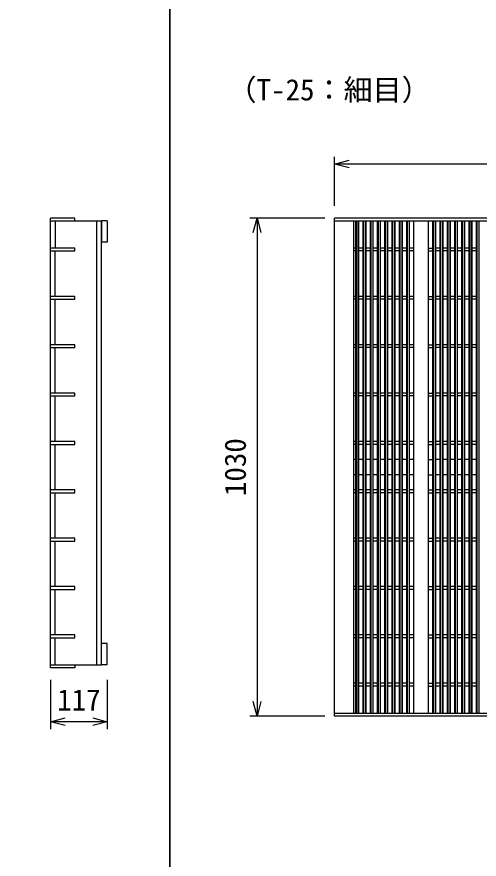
# Model space of a CAD drawing. Units: millimetres, scale not verified. Extents: x -33600 to 33600, y -11880 to 11880.
# Drawn here: x -13267 to -12312, y -8185 to -6443 of the extents above; entities that cross this region are included whole.
import ezdxf
from ezdxf.enums import TextEntityAlignment as Align

# ---------------------------------------------------------------- set-up
doc = ezdxf.new("R2010")
doc.units = ezdxf.units.MM
doc.header["$LTSCALE"] = 40
for name, color, linetype, lineweight in [('0-0_DIM', 7, 'Continuous', 25), ('0-2_HATCH', 6, 'Continuous', 25), ('0-6_TXT', 7, 'Continuous', 25)]:
    doc.layers.add(name, color=color, linetype=linetype, lineweight=lineweight)
doc.styles.add('ＭＳ ゴシック', font='')
doc.styles.get('ＭＳ ゴシック').set_extended_font_data('MS Gothic')

msp = doc.modelspace()

# ---------------------------------------------------------------- linework, layer by layer
at = {"layer": '0-0_DIM'}
for p, q in [((-12610.84, -6833.78), (-12610.84, -6732.19)), ((-11615.84, -6747.19), (-12610.84, -6747.19)), ((-12630.84, -6859), (-12785.84, -6859)), ((-12770.84, -6859), (-12770.84, -7889)), ((-13197.5, -7814.22), (-13197.5, -7915.81)), ((-13080.5, -7814.22), (-13080.5, -7915.81)), ((-12630.84, -7889), (-12785.84, -7889)), ((-13080.5, -7900.81), (-13197.5, -7900.81))]:
    msp.add_line(p, q, dxfattribs=at)
for points in [[(-12580.84, -6755.23), (-12610.84, -6747.19), (-12580.84, -6739.15)], [(-12778.88, -6889), (-12770.84, -6859), (-12762.8, -6889)], [(-12762.8, -7859), (-12770.84, -7889), (-12778.88, -7859)], [(-13167.5, -7908.85), (-13197.5, -7900.81), (-13167.5, -7892.77)], [(-13110.5, -7892.77), (-13080.5, -7900.81), (-13110.5, -7908.85)]]:
    msp.add_lwpolyline(points, dxfattribs=at)
at = {"layer": '0-2_HATCH'}
for p, q in [((-13197.5, -7789), (-13197.5, -6859)), ((-11615.84, -6859), (-12610.84, -6859)), ((-13197.5, -6865), (-13092.5, -6865)), ((-13188, -6865), (-13188, -6921)), ((-13102, -7783), (-13102, -6865)), ((-13092.5, -7783), (-13092.5, -6865)), ((-13080.5, -6865), (-13092.5, -6865)), ((-13092.5, -6865), (-13092.5, -6909)), ((-12610.84, -6865), (-11615.84, -6865)), ((-12570.84, -7883), (-12570.84, -6865)), ((-12566.76, -7883), (-12566.76, -6865)), ((-12565.76, -6865), (-12565.76, -7883)), ((-12561.76, -6865), (-12561.76, -7883)), ((-12560.76, -7883), (-12560.76, -6865)), ((-12551.76, -7883), (-12551.76, -6865)), ((-12550.76, -6865), (-12550.76, -7883)), ((-12546.76, -6865), (-12546.76, -7883)), ((-12545.76, -7883), (-12545.76, -6865)), ((-12536.76, -7883), (-12536.76, -6865)), ((-12535.76, -6865), (-12535.76, -7883)), ((-12531.76, -6865), (-12531.76, -7883)), ((-12530.76, -7883), (-12530.76, -6865)), ((-12521.76, -7883), (-12521.76, -6865)), ((-12520.76, -6865), (-12520.76, -7883)), ((-12516.76, -6865), (-12516.76, -7883)), ((-12515.76, -7883), (-12515.76, -6865)), ((-12506.76, -7883), (-12506.76, -6865)), ((-12505.76, -6865), (-12505.76, -7883)), ((-12501.76, -6865), (-12501.76, -7883)), ((-12500.76, -7883), (-12500.76, -6865)), ((-12491.76, -7883), (-12491.76, -6865)), ((-12490.76, -6865), (-12490.76, -7883)), ((-12486.76, -6865), (-12486.76, -7883)), ((-12485.76, -7883), (-12485.76, -6865)), ((-12476.76, -7883), (-12476.76, -6865)), ((-12475.76, -6865), (-12475.76, -7883)), ((-12471.76, -6865), (-12471.76, -7883)), ((-12470.76, -7883), (-12470.76, -6865)), ((-12461.76, -7883), (-12461.76, -6865)), ((-12460.76, -6865), (-12460.76, -7883)), ((-12456.76, -6865), (-12456.76, -7883)), ((-12455.76, -7883), (-12455.76, -6865)), ((-12446.68, -7883), (-12446.68, -6865)), ((-12416.68, -7883), (-12416.68, -6865)), ((-12407.59, -7883), (-12407.59, -6865)), ((-12406.59, -6865), (-12406.59, -7883)), ((-12402.59, -6865), (-12402.59, -7883)), ((-12401.59, -7883), (-12401.59, -6865)), ((-12392.59, -7883), (-12392.59, -6865)), ((-12391.59, -6865), (-12391.59, -7883)), ((-12387.59, -6865), (-12387.59, -7883)), ((-12386.59, -7883), (-12386.59, -6865)), ((-12377.59, -7883), (-12377.59, -6865)), ((-12376.59, -6865), (-12376.59, -7883)), ((-12372.59, -6865), (-12372.59, -7883)), ((-12371.59, -7883), (-12371.59, -6865)), ((-12362.59, -7883), (-12362.59, -6865)), ((-12361.59, -6865), (-12361.59, -7883)), ((-12357.59, -6865), (-12357.59, -7883)), ((-12356.59, -7883), (-12356.59, -6865)), ((-12347.59, -7883), (-12347.59, -6865)), ((-12346.59, -6865), (-12346.59, -7883)), ((-12342.59, -6865), (-12342.59, -7883)), ((-12341.59, -7883), (-12341.59, -6865)), ((-12332.59, -7883), (-12332.59, -6865)), ((-12331.59, -6865), (-12331.59, -7883)), ((-12327.59, -6865), (-12327.59, -7883)), ((-12326.59, -7883), (-12326.59, -6865)), ((-12317.59, -7883), (-12317.59, -6865)), ((-12316.59, -6865), (-12316.59, -7883)), ((-12312.59, -6865), (-12312.59, -7883)), ((-13188, -7021), (-13188, -6927)), ((-12566.76, -6921), (-12570.84, -6921)), ((-12566.76, -6927), (-12570.84, -6927)), ((-12551.76, -6921), (-12560.76, -6921)), ((-12551.76, -6927), (-12560.76, -6927)), ((-12536.76, -6921), (-12545.76, -6921)), ((-12536.76, -6927), (-12545.76, -6927)), ((-12521.76, -6921), (-12530.76, -6921)), ((-12521.76, -6927), (-12530.76, -6927)), ((-12506.76, -6921), (-12515.76, -6921)), ((-12506.76, -6927), (-12515.76, -6927)), ((-12491.76, -6921), (-12500.76, -6921)), ((-12491.76, -6927), (-12500.76, -6927)), ((-12476.76, -6921), (-12485.76, -6921)), ((-12476.76, -6927), (-12485.76, -6927)), ((-12461.76, -6921), (-12470.76, -6921)), ((-12461.76, -6927), (-12470.76, -6927)), ((-12446.68, -6921), (-12455.76, -6921)), ((-12446.68, -6927), (-12455.76, -6927)), ((-12416.68, -6921), (-12407.59, -6921)), ((-12416.68, -6927), (-12407.59, -6927)), ((-12392.59, -6921), (-12401.59, -6921)), ((-12392.59, -6927), (-12401.59, -6927)), ((-12377.59, -6921), (-12386.59, -6921)), ((-12377.59, -6927), (-12386.59, -6927)), ((-12362.59, -6921), (-12371.59, -6921)), ((-12362.59, -6927), (-12371.59, -6927)), ((-12347.59, -6921), (-12356.59, -6921)), ((-12347.59, -6927), (-12356.59, -6927)), ((-12332.59, -6921), (-12341.59, -6921)), ((-12332.59, -6927), (-12341.59, -6927)), ((-12317.59, -6921), (-12326.59, -6921)), ((-12317.59, -6927), (-12326.59, -6927)), ((-12566.76, -7021), (-12570.84, -7021)), ((-12551.76, -7021), (-12560.76, -7021)), ((-12536.76, -7021), (-12545.76, -7021)), ((-12521.76, -7021), (-12530.76, -7021)), ((-12506.76, -7021), (-12515.76, -7021)), ((-12491.76, -7021), (-12500.76, -7021)), ((-12476.76, -7021), (-12485.76, -7021)), ((-12461.76, -7021), (-12470.76, -7021)), ((-12446.68, -7021), (-12455.76, -7021)), ((-12416.68, -7021), (-12407.59, -7021)), ((-12392.59, -7021), (-12401.59, -7021)), ((-12377.59, -7021), (-12386.59, -7021)), ((-12362.59, -7021), (-12371.59, -7021)), ((-12347.59, -7021), (-12356.59, -7021)), ((-12332.59, -7021), (-12341.59, -7021)), ((-12317.59, -7021), (-12326.59, -7021)), ((-13188, -7121), (-13188, -7027)), ((-12566.76, -7027), (-12570.84, -7027)), ((-12551.76, -7027), (-12560.76, -7027)), ((-12536.76, -7027), (-12545.76, -7027)), ((-12521.76, -7027), (-12530.76, -7027)), ((-12506.76, -7027), (-12515.76, -7027)), ((-12491.76, -7027), (-12500.76, -7027)), ((-12476.76, -7027), (-12485.76, -7027)), ((-12461.76, -7027), (-12470.76, -7027)), ((-12446.68, -7027), (-12455.76, -7027)), ((-12416.68, -7027), (-12407.59, -7027)), ((-12392.59, -7027), (-12401.59, -7027)), ((-12377.59, -7027), (-12386.59, -7027)), ((-12362.59, -7027), (-12371.59, -7027)), ((-12347.59, -7027), (-12356.59, -7027)), ((-12332.59, -7027), (-12341.59, -7027)), ((-12317.59, -7027), (-12326.59, -7027)), ((-13147.5, -7121), (-13197.5, -7121)), ((-13147.5, -7127), (-13147.5, -7121)), ((-12566.76, -7121), (-12570.84, -7121)), ((-12551.76, -7121), (-12560.76, -7121)), ((-12536.76, -7121), (-12545.76, -7121)), ((-12521.76, -7121), (-12530.76, -7121)), ((-12506.76, -7121), (-12515.76, -7121)), ((-12491.76, -7121), (-12500.76, -7121)), ((-12476.76, -7121), (-12485.76, -7121)), ((-12461.76, -7121), (-12470.76, -7121)), ((-12446.68, -7121), (-12455.76, -7121)), ((-12416.68, -7121), (-12407.59, -7121)), ((-12392.59, -7121), (-12401.59, -7121)), ((-12377.59, -7121), (-12386.59, -7121)), ((-12362.59, -7121), (-12371.59, -7121)), ((-12347.59, -7121), (-12356.59, -7121)), ((-12332.59, -7121), (-12341.59, -7121)), ((-12317.59, -7121), (-12326.59, -7121)), ((-13197.5, -7127), (-13147.5, -7127)), ((-13188, -7221), (-13188, -7127)), ((-12566.76, -7127), (-12570.84, -7127)), ((-12551.76, -7127), (-12560.76, -7127)), ((-12536.76, -7127), (-12545.76, -7127)), ((-12521.76, -7127), (-12530.76, -7127)), ((-12506.76, -7127), (-12515.76, -7127)), ((-12491.76, -7127), (-12500.76, -7127)), ((-12476.76, -7127), (-12485.76, -7127)), ((-12461.76, -7127), (-12470.76, -7127)), ((-12446.68, -7127), (-12455.76, -7127)), ((-12416.68, -7127), (-12407.59, -7127)), ((-12392.59, -7127), (-12401.59, -7127)), ((-12377.59, -7127), (-12386.59, -7127)), ((-12362.59, -7127), (-12371.59, -7127)), ((-12347.59, -7127), (-12356.59, -7127)), ((-12332.59, -7127), (-12341.59, -7127)), ((-12317.59, -7127), (-12326.59, -7127)), ((-13147.5, -7221), (-13197.5, -7221)), ((-13197.5, -7227), (-13147.5, -7227)), ((-13188, -7321), (-13188, -7227)), ((-13147.5, -7227), (-13147.5, -7221)), ((-12566.76, -7221), (-12570.84, -7221)), ((-12566.76, -7227), (-12570.84, -7227)), ((-12551.76, -7221), (-12560.76, -7221)), ((-12551.76, -7227), (-12560.76, -7227)), ((-12536.76, -7221), (-12545.76, -7221)), ((-12536.76, -7227), (-12545.76, -7227)), ((-12521.76, -7221), (-12530.76, -7221)), ((-12521.76, -7227), (-12530.76, -7227)), ((-12506.76, -7221), (-12515.76, -7221)), ((-12506.76, -7227), (-12515.76, -7227)), ((-12491.76, -7221), (-12500.76, -7221)), ((-12491.76, -7227), (-12500.76, -7227)), ((-12476.76, -7221), (-12485.76, -7221)), ((-12476.76, -7227), (-12485.76, -7227)), ((-12461.76, -7221), (-12470.76, -7221)), ((-12461.76, -7227), (-12470.76, -7227)), ((-12446.68, -7221), (-12455.76, -7221)), ((-12446.68, -7227), (-12455.76, -7227)), ((-12416.68, -7221), (-12407.59, -7221)), ((-12416.68, -7227), (-12407.59, -7227)), ((-12392.59, -7221), (-12401.59, -7221)), ((-12392.59, -7227), (-12401.59, -7227)), ((-12377.59, -7221), (-12386.59, -7221)), ((-12377.59, -7227), (-12386.59, -7227)), ((-12362.59, -7221), (-12371.59, -7221)), ((-12362.59, -7227), (-12371.59, -7227)), ((-12347.59, -7221), (-12356.59, -7221)), ((-12347.59, -7227), (-12356.59, -7227)), ((-12332.59, -7221), (-12341.59, -7221)), ((-12332.59, -7227), (-12341.59, -7227)), ((-12317.59, -7221), (-12326.59, -7221)), ((-12317.59, -7227), (-12326.59, -7227)), ((-13147.5, -7321), (-13197.5, -7321)), ((-13197.5, -7327), (-13147.5, -7327)), ((-13188, -7421), (-13188, -7327)), ((-13147.5, -7327), (-13147.5, -7321)), ((-12566.76, -7321), (-12570.84, -7321)), ((-12566.76, -7327), (-12570.84, -7327)), ((-12551.76, -7321), (-12560.76, -7321)), ((-12551.76, -7327), (-12560.76, -7327)), ((-12536.76, -7321), (-12545.76, -7321)), ((-12536.76, -7327), (-12545.76, -7327)), ((-12521.76, -7321), (-12530.76, -7321)), ((-12521.76, -7327), (-12530.76, -7327)), ((-12506.76, -7321), (-12515.76, -7321)), ((-12506.76, -7327), (-12515.76, -7327)), ((-12491.76, -7321), (-12500.76, -7321)), ((-12491.76, -7327), (-12500.76, -7327)), ((-12476.76, -7321), (-12485.76, -7321)), ((-12476.76, -7327), (-12485.76, -7327)), ((-12461.76, -7321), (-12470.76, -7321)), ((-12461.76, -7327), (-12470.76, -7327)), ((-12446.68, -7321), (-12455.76, -7321)), ((-12446.68, -7327), (-12455.76, -7327)), ((-12416.68, -7321), (-12407.59, -7321)), ((-12416.68, -7327), (-12407.59, -7327)), ((-12392.59, -7321), (-12401.59, -7321)), ((-12392.59, -7327), (-12401.59, -7327)), ((-12377.59, -7321), (-12386.59, -7321)), ((-12377.59, -7327), (-12386.59, -7327)), ((-12362.59, -7321), (-12371.59, -7321)), ((-12362.59, -7327), (-12371.59, -7327)), ((-12347.59, -7321), (-12356.59, -7321)), ((-12347.59, -7327), (-12356.59, -7327)), ((-12332.59, -7321), (-12341.59, -7321)), ((-12332.59, -7327), (-12341.59, -7327)), ((-12317.59, -7321), (-12326.59, -7321)), ((-12317.59, -7327), (-12326.59, -7327)), ((-12566.76, -7358), (-12570.84, -7358)), ((-12551.76, -7358), (-12560.76, -7358)), ((-12536.76, -7358), (-12545.76, -7358)), ((-12521.76, -7358), (-12530.76, -7358)), ((-12506.76, -7358), (-12515.76, -7358)), ((-12491.76, -7358), (-12500.76, -7358)), ((-12476.76, -7358), (-12485.76, -7358)), ((-12461.76, -7358), (-12470.76, -7358)), ((-12446.68, -7358), (-12455.76, -7358)), ((-12416.68, -7358), (-12407.59, -7358)), ((-12392.59, -7358), (-12401.59, -7358)), ((-12377.59, -7358), (-12386.59, -7358)), ((-12362.59, -7358), (-12371.59, -7358)), ((-12347.59, -7358), (-12356.59, -7358)), ((-12332.59, -7358), (-12341.59, -7358)), ((-12317.59, -7358), (-12326.59, -7358)), ((-12566.76, -7390), (-12570.84, -7390)), ((-12551.76, -7390), (-12560.76, -7390)), ((-12536.76, -7390), (-12545.76, -7390)), ((-12521.76, -7390), (-12530.76, -7390)), ((-12506.76, -7390), (-12515.76, -7390)), ((-12491.76, -7390), (-12500.76, -7390)), ((-12476.76, -7390), (-12485.76, -7390)), ((-12461.76, -7390), (-12470.76, -7390)), ((-12446.68, -7390), (-12455.76, -7390)), ((-12416.68, -7390), (-12407.59, -7390)), ((-12392.59, -7390), (-12401.59, -7390)), ((-12377.59, -7390), (-12386.59, -7390)), ((-12362.59, -7390), (-12371.59, -7390)), ((-12347.59, -7390), (-12356.59, -7390)), ((-12332.59, -7390), (-12341.59, -7390)), ((-12317.59, -7390), (-12326.59, -7390)), ((-12566.76, -7421), (-12570.84, -7421)), ((-12551.76, -7421), (-12560.76, -7421)), ((-12536.76, -7421), (-12545.76, -7421)), ((-12521.76, -7421), (-12530.76, -7421)), ((-12506.76, -7421), (-12515.76, -7421)), ((-12491.76, -7421), (-12500.76, -7421)), ((-12476.76, -7421), (-12485.76, -7421)), ((-12461.76, -7421), (-12470.76, -7421)), ((-12446.68, -7421), (-12455.76, -7421)), ((-12416.68, -7421), (-12407.59, -7421)), ((-12392.59, -7421), (-12401.59, -7421)), ((-12377.59, -7421), (-12386.59, -7421)), ((-12362.59, -7421), (-12371.59, -7421)), ((-12347.59, -7421), (-12356.59, -7421)), ((-12332.59, -7421), (-12341.59, -7421)), ((-12317.59, -7421), (-12326.59, -7421)), ((-13188, -7521), (-13188, -7427)), ((-12566.76, -7427), (-12570.84, -7427)), ((-12551.76, -7427), (-12560.76, -7427)), ((-12536.76, -7427), (-12545.76, -7427)), ((-12521.76, -7427), (-12530.76, -7427)), ((-12506.76, -7427), (-12515.76, -7427)), ((-12491.76, -7427), (-12500.76, -7427)), ((-12476.76, -7427), (-12485.76, -7427)), ((-12461.76, -7427), (-12470.76, -7427)), ((-12446.68, -7427), (-12455.76, -7427)), ((-12416.68, -7427), (-12407.59, -7427)), ((-12392.59, -7427), (-12401.59, -7427)), ((-12377.59, -7427), (-12386.59, -7427)), ((-12362.59, -7427), (-12371.59, -7427)), ((-12347.59, -7427), (-12356.59, -7427)), ((-12332.59, -7427), (-12341.59, -7427)), ((-12317.59, -7427), (-12326.59, -7427)), ((-12566.76, -7521), (-12570.84, -7521)), ((-12551.76, -7521), (-12560.76, -7521)), ((-12536.76, -7521), (-12545.76, -7521)), ((-12521.76, -7521), (-12530.76, -7521)), ((-12506.76, -7521), (-12515.76, -7521)), ((-12491.76, -7521), (-12500.76, -7521)), ((-12476.76, -7521), (-12485.76, -7521)), ((-12461.76, -7521), (-12470.76, -7521)), ((-12446.68, -7521), (-12455.76, -7521)), ((-12416.68, -7521), (-12407.59, -7521)), ((-12392.59, -7521), (-12401.59, -7521)), ((-12377.59, -7521), (-12386.59, -7521)), ((-12362.59, -7521), (-12371.59, -7521)), ((-12347.59, -7521), (-12356.59, -7521)), ((-12332.59, -7521), (-12341.59, -7521)), ((-12317.59, -7521), (-12326.59, -7521)), ((-13188, -7621), (-13188, -7527)), ((-12566.76, -7527), (-12570.84, -7527)), ((-12551.76, -7527), (-12560.76, -7527)), ((-12536.76, -7527), (-12545.76, -7527)), ((-12521.76, -7527), (-12530.76, -7527)), ((-12506.76, -7527), (-12515.76, -7527)), ((-12491.76, -7527), (-12500.76, -7527)), ((-12476.76, -7527), (-12485.76, -7527)), ((-12461.76, -7527), (-12470.76, -7527)), ((-12446.68, -7527), (-12455.76, -7527)), ((-12416.68, -7527), (-12407.59, -7527)), ((-12392.59, -7527), (-12401.59, -7527)), ((-12377.59, -7527), (-12386.59, -7527)), ((-12362.59, -7527), (-12371.59, -7527)), ((-12347.59, -7527), (-12356.59, -7527)), ((-12332.59, -7527), (-12341.59, -7527)), ((-12317.59, -7527), (-12326.59, -7527)), ((-13188, -7721), (-13188, -7627)), ((-12566.76, -7621), (-12570.84, -7621)), ((-12566.76, -7627), (-12570.84, -7627)), ((-12551.76, -7621), (-12560.76, -7621)), ((-12551.76, -7627), (-12560.76, -7627)), ((-12536.76, -7621), (-12545.76, -7621)), ((-12536.76, -7627), (-12545.76, -7627)), ((-12521.76, -7621), (-12530.76, -7621)), ((-12521.76, -7627), (-12530.76, -7627)), ((-12506.76, -7621), (-12515.76, -7621)), ((-12506.76, -7627), (-12515.76, -7627)), ((-12491.76, -7621), (-12500.76, -7621)), ((-12491.76, -7627), (-12500.76, -7627)), ((-12476.76, -7621), (-12485.76, -7621)), ((-12476.76, -7627), (-12485.76, -7627)), ((-12461.76, -7621), (-12470.76, -7621)), ((-12461.76, -7627), (-12470.76, -7627)), ((-12446.68, -7621), (-12455.76, -7621)), ((-12446.68, -7627), (-12455.76, -7627)), ((-12416.68, -7621), (-12407.59, -7621)), ((-12416.68, -7627), (-12407.59, -7627)), ((-12392.59, -7621), (-12401.59, -7621)), ((-12392.59, -7627), (-12401.59, -7627)), ((-12377.59, -7621), (-12386.59, -7621)), ((-12377.59, -7627), (-12386.59, -7627)), ((-12362.59, -7621), (-12371.59, -7621)), ((-12362.59, -7627), (-12371.59, -7627)), ((-12347.59, -7621), (-12356.59, -7621)), ((-12347.59, -7627), (-12356.59, -7627)), ((-12332.59, -7621), (-12341.59, -7621)), ((-12332.59, -7627), (-12341.59, -7627)), ((-12317.59, -7621), (-12326.59, -7621)), ((-12317.59, -7627), (-12326.59, -7627)), ((-13147.5, -7721), (-13197.5, -7721)), ((-13197.5, -7727), (-13147.5, -7727)), ((-13188, -7783), (-13188, -7727)), ((-13147.5, -7727), (-13147.5, -7721)), ((-12566.76, -7721), (-12570.84, -7721)), ((-12566.76, -7727), (-12570.84, -7727)), ((-12551.76, -7721), (-12560.76, -7721)), ((-12551.76, -7727), (-12560.76, -7727)), ((-12536.76, -7721), (-12545.76, -7721)), ((-12536.76, -7727), (-12545.76, -7727)), ((-12521.76, -7721), (-12530.76, -7721)), ((-12521.76, -7727), (-12530.76, -7727)), ((-12506.76, -7721), (-12515.76, -7721)), ((-12506.76, -7727), (-12515.76, -7727)), ((-12491.76, -7721), (-12500.76, -7721)), ((-12491.76, -7727), (-12500.76, -7727)), ((-12476.76, -7721), (-12485.76, -7721)), ((-12476.76, -7727), (-12485.76, -7727)), ((-12461.76, -7721), (-12470.76, -7721)), ((-12461.76, -7727), (-12470.76, -7727)), ((-12446.68, -7721), (-12455.76, -7721)), ((-12446.68, -7727), (-12455.76, -7727)), ((-12416.68, -7721), (-12407.59, -7721)), ((-12416.68, -7727), (-12407.59, -7727)), ((-12392.59, -7721), (-12401.59, -7721)), ((-12392.59, -7727), (-12401.59, -7727)), ((-12377.59, -7721), (-12386.59, -7721)), ((-12377.59, -7727), (-12386.59, -7727)), ((-12362.59, -7721), (-12371.59, -7721)), ((-12362.59, -7727), (-12371.59, -7727)), ((-12347.59, -7721), (-12356.59, -7721)), ((-12347.59, -7727), (-12356.59, -7727)), ((-12332.59, -7721), (-12341.59, -7721)), ((-12332.59, -7727), (-12341.59, -7727)), ((-12317.59, -7721), (-12326.59, -7721)), ((-12317.59, -7727), (-12326.59, -7727)), ((-13092.5, -7783), (-13092.5, -7739)), ((-13197.5, -7783), (-13092.5, -7783)), ((-13080.5, -7783), (-13092.5, -7783)), ((-12566.76, -7821), (-12570.84, -7821)), ((-12551.76, -7821), (-12560.76, -7821)), ((-12536.76, -7821), (-12545.76, -7821)), ((-12521.76, -7821), (-12530.76, -7821)), ((-12506.76, -7821), (-12515.76, -7821)), ((-12491.76, -7821), (-12500.76, -7821)), ((-12476.76, -7821), (-12485.76, -7821)), ((-12461.76, -7821), (-12470.76, -7821)), ((-12446.68, -7821), (-12455.76, -7821)), ((-12416.68, -7821), (-12407.59, -7821)), ((-12392.59, -7821), (-12401.59, -7821)), ((-12377.59, -7821), (-12386.59, -7821)), ((-12362.59, -7821), (-12371.59, -7821)), ((-12347.59, -7821), (-12356.59, -7821)), ((-12332.59, -7821), (-12341.59, -7821)), ((-12317.59, -7821), (-12326.59, -7821)), ((-12566.76, -7827), (-12570.84, -7827)), ((-12551.76, -7827), (-12560.76, -7827)), ((-12536.76, -7827), (-12545.76, -7827)), ((-12521.76, -7827), (-12530.76, -7827)), ((-12506.76, -7827), (-12515.76, -7827)), ((-12491.76, -7827), (-12500.76, -7827)), ((-12476.76, -7827), (-12485.76, -7827)), ((-12461.76, -7827), (-12470.76, -7827)), ((-12446.68, -7827), (-12455.76, -7827)), ((-12416.68, -7827), (-12407.59, -7827)), ((-12392.59, -7827), (-12401.59, -7827)), ((-12377.59, -7827), (-12386.59, -7827)), ((-12362.59, -7827), (-12371.59, -7827)), ((-12347.59, -7827), (-12356.59, -7827)), ((-12332.59, -7827), (-12341.59, -7827)), ((-12317.59, -7827), (-12326.59, -7827)), ((-12610.84, -7883), (-11615.84, -7883))]:
    msp.add_line(p, q, dxfattribs=at)
for points in [[(-13147.5, -6865), (-13147.5, -6859), (-13197.5, -6859)], [(-11615.84, -7889), (-12610.84, -7889), (-12610.84, -6859)], [(-13080.5, -6865), (-13080.5, -6909), (-13092.5, -6909)], [(-13197.5, -6927), (-13147.5, -6927), (-13147.5, -6921), (-13197.5, -6921)], [(-13197.5, -7027), (-13147.5, -7027), (-13147.5, -7021), (-13197.5, -7021)], [(-13197.5, -7427), (-13147.5, -7427), (-13147.5, -7421), (-13197.5, -7421)], [(-13197.5, -7527), (-13147.5, -7527), (-13147.5, -7521), (-13197.5, -7521)], [(-13197.5, -7627), (-13147.5, -7627), (-13147.5, -7621), (-13197.5, -7621)], [(-13080.5, -7783), (-13080.5, -7739), (-13092.5, -7739)], [(-13147.5, -7783), (-13147.5, -7789), (-13197.5, -7789)]]:
    msp.add_lwpolyline(points, dxfattribs=at)
at = {"layer": '0-6_TXT'}
for points in [[(-14751.01, -8234.13), (-12951.01, -8234.13), (-12951.01, -4634.13), (-14751.01, -4634.13)], [(-12951.01, -8234.13), (-11151.01, -8234.13), (-11151.01, -4634.13), (-12951.01, -4634.13)]]:
    msp.add_lwpolyline(points, close=True, dxfattribs=at)

# ---------------------------------------------------------------- texts
at = {"layer": '0-0_DIM', "style": 'ＭＳ ゴシック'}
for s, p in [('（T-25：細目）', (-12831.98, -6628.82)), ('117', (-13184, -7890.81))]:
    msp.add_text(s, height=43.99, dxfattribs=at).set_placement(p, align=Align.BOTTOM_LEFT)
msp.add_text('1030', height=43.99, rotation=90, dxfattribs=at).set_placement((-12780.84, -7434), align=Align.BOTTOM_LEFT)

doc.saveas('drawing.dxf')
